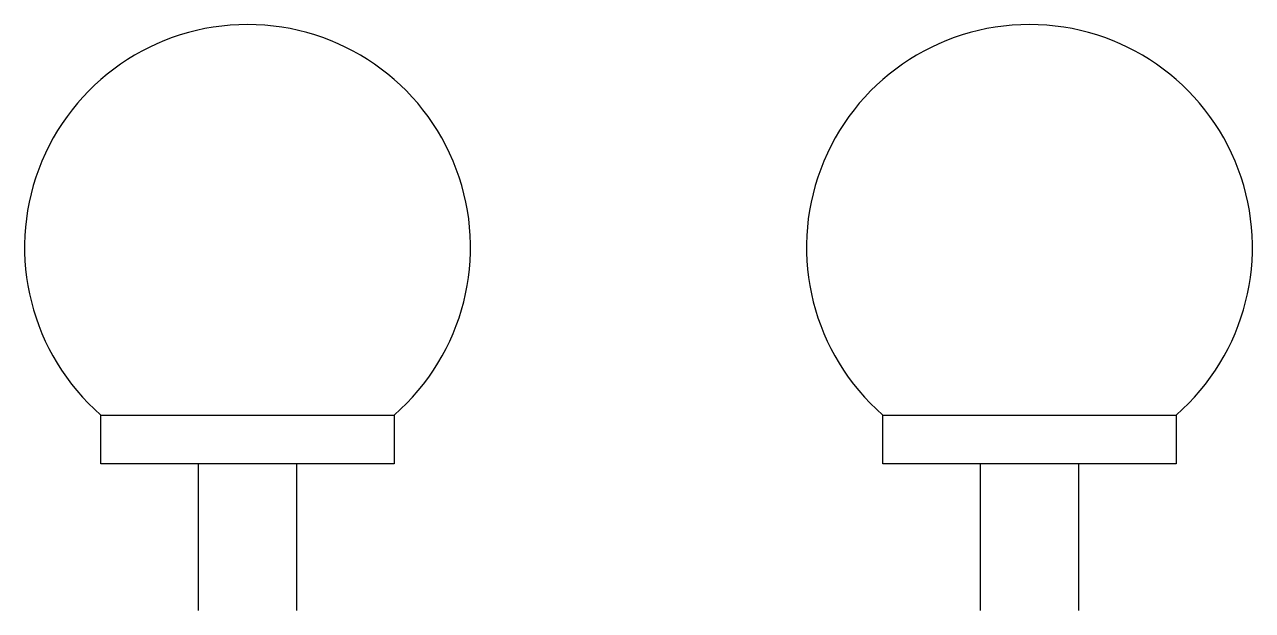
# Model space of a CAD drawing. Extents: x -6.3 to 6.3, y 0 to 6.
import ezdxf

# ---------------------------------------------------------------- set-up
doc = ezdxf.new("R2010")
doc.units = 0
doc.header["$MEASUREMENT"] = 0
doc.layers.get('0').update_dxf_attribs({"linetype": 'CONTINUOUS'})

msp = doc.modelspace()

# ---------------------------------------------------------------- linework, layer by layer
for p, q in [((-4.5, 0), (-4.5, 1.5)), ((-3.5, 1.5), (-3.5, 0)), ((3.5, 0), (3.5, 1.5)), ((4.5, 1.5), (4.5, 0))]:
    msp.add_line(p, q)
for points in [[(-5.5, 1.5), (-5.5, 2), (-2.5, 2), (-2.5, 1.5)], [(2.5, 1.5), (2.5, 2), (5.5, 2), (5.5, 1.5)]]:
    msp.add_lwpolyline(points, close=True)
for centre in [(-4, 3.7187), (4, 3.7187)]:
    msp.add_arc(centre, 2.2812, 311.1121, 228.8879)

doc.saveas('drawing.dxf')
